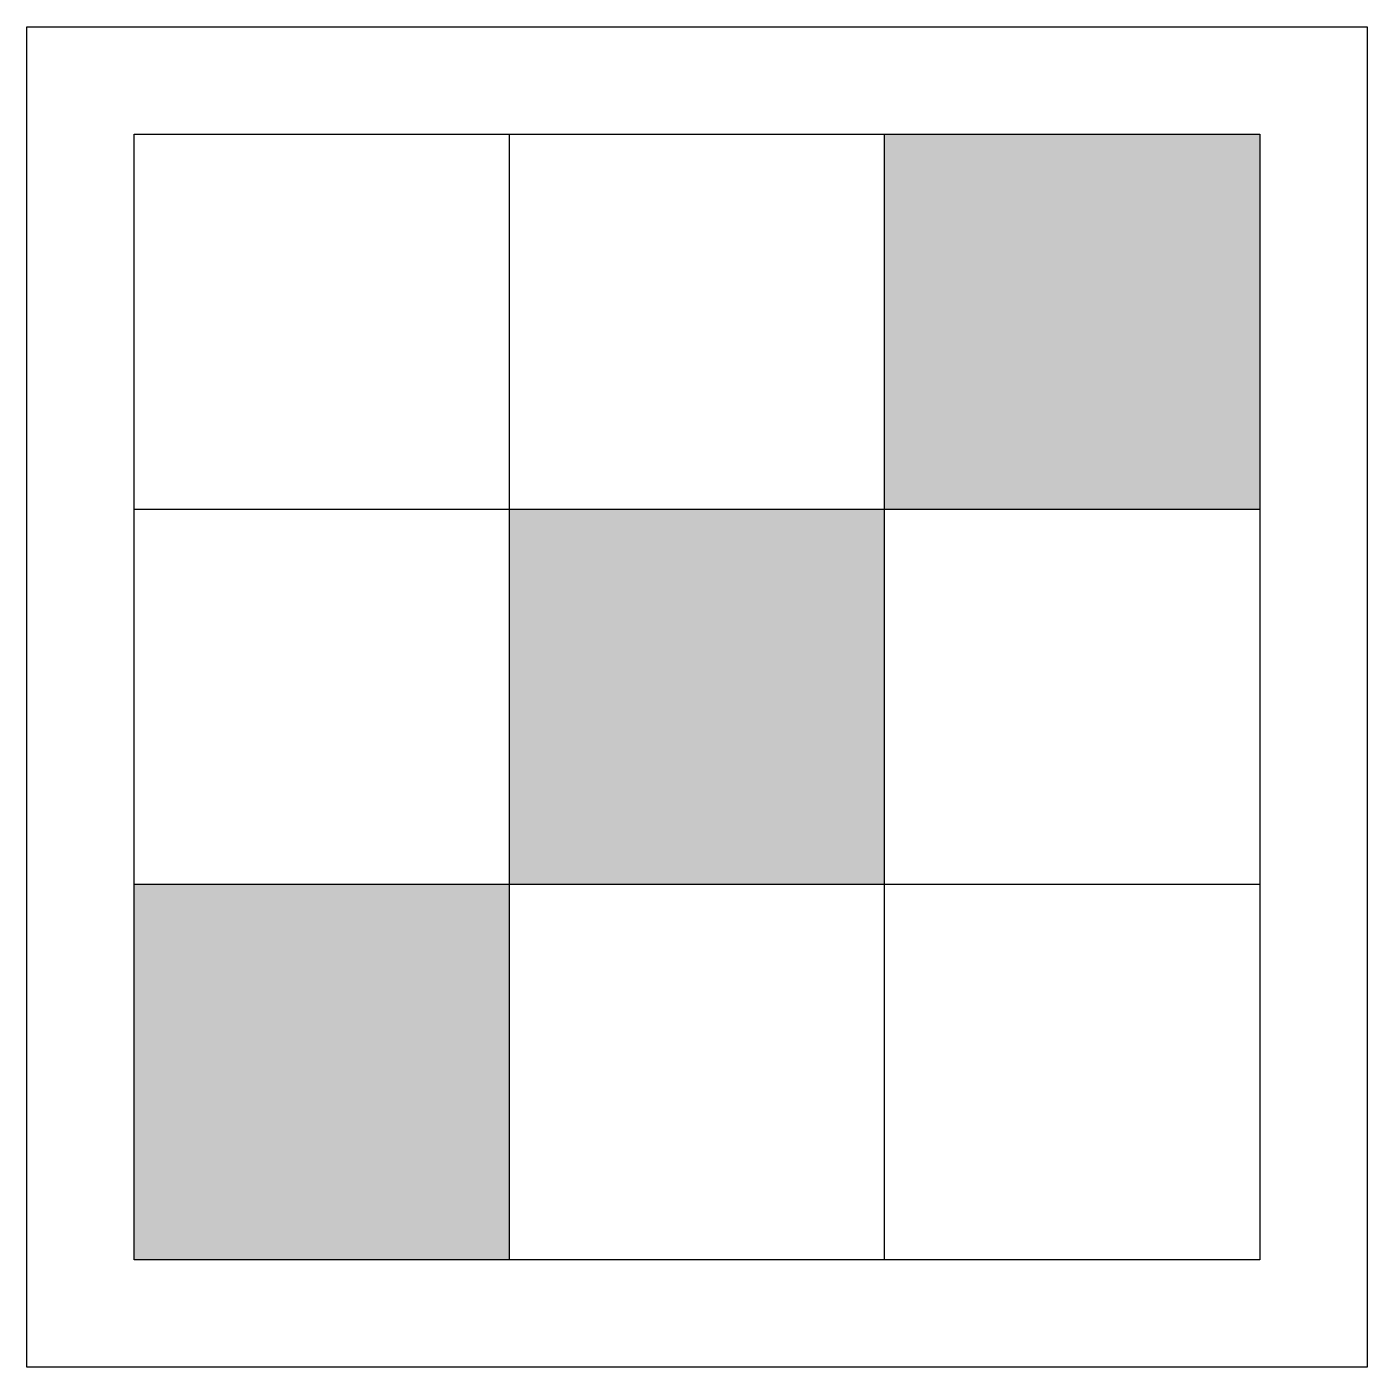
# Model space of a CAD drawing. Header units: millimetres. Extents: x -2894.594 to -2894.094, y 3743.408 to 3743.908.
import ezdxf

# ---------------------------------------------------------------- set-up
doc = ezdxf.new("R2010")
doc.units = ezdxf.units.MM
doc.layers.add('Ele_caixas', color=2, linetype='Continuous')

msp = doc.modelspace()

# ---------------------------------------------------------------- hatches: boundary and pattern name
at = {"layer": 'Ele_caixas'}
h = msp.add_hatch(color=1, dxfattribs=at)
h.paths.add_polyline_path([(-2894.4141, 3743.58801), (-2894.5541, 3743.58801), (-2894.5541, 3743.44801), (-2894.4141, 3743.44801)])
h.paths.add_polyline_path([(-2894.2741, 3743.58801), (-2894.2741, 3743.72801), (-2894.4141, 3743.72801), (-2894.4141, 3743.58801)])
h.paths.add_polyline_path([(-2894.2741, 3743.72801), (-2894.1341, 3743.72801), (-2894.1341, 3743.86801), (-2894.2741, 3743.86801)])

# ---------------------------------------------------------------- linework, layer by layer
at = {"layer": 'Ele_caixas', "color": 1}
for p, q in [((-2894.4141, 3743.44801), (-2894.4141, 3743.86801)), ((-2894.2741, 3743.44801), (-2894.2741, 3743.86801)), ((-2894.1341, 3743.72801), (-2894.5541, 3743.72801)), ((-2894.1341, 3743.58801), (-2894.5541, 3743.58801))]:
    msp.add_line(p, q, dxfattribs=at)
at = {"layer": 'Ele_caixas', "color": 2}
msp.add_lwpolyline([(-2894.5941, 3743.90801), (-2894.0941, 3743.90801), (-2894.0941, 3743.40801), (-2894.5941, 3743.40801)], close=True, dxfattribs=at)
at = {"layer": 'Ele_caixas', "color": 1}
msp.add_lwpolyline([(-2894.5541, 3743.86801), (-2894.1341, 3743.86801), (-2894.1341, 3743.44801), (-2894.5541, 3743.44801)], close=True, dxfattribs=at)

doc.saveas('drawing.dxf')
